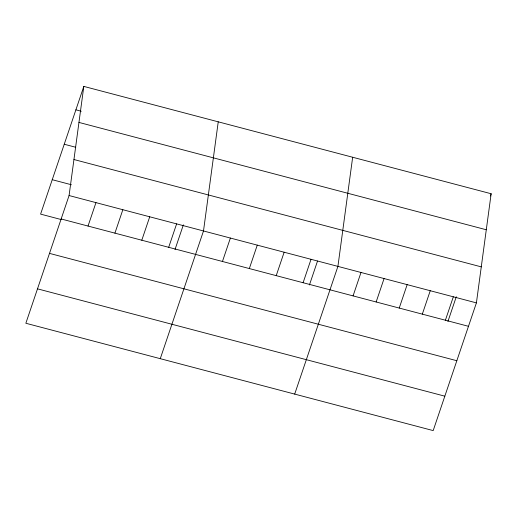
<?xml version="1.0" encoding="UTF-8"?>
<svg xmlns="http://www.w3.org/2000/svg" width="517" height="517" viewBox="0 0 517 517"><rect width="100%" height="100%" fill="white"/><g stroke="black" fill="none" stroke-linecap="round" stroke-linejoin="round"><path stroke-width="0.78" d="M69.078 195.542L83.819 86.404L491.15 193.746L476.409 302.884L433.181 430.596L25.85 323.254L69.078 195.542L476.409 302.884M218.239 121.825L203.498 230.963L160.27 358.675M352.659 157.252L337.918 266.391L294.69 394.096M83.819 86.404L40.591 214.116L61.329 219.583M88.032 226.052L95.962 202.625M114.916 233.135L122.846 209.715M141.8 240.218L149.73 216.797M168.684 247.307L176.614 223.88M175.011 249.537L183.367 224.85M222.452 261.473L230.382 238.053M249.336 268.556L257.266 245.136M276.22 275.645L284.15 252.218M303.104 282.728L311.034 259.301M309.431 284.964L317.535 261.02M353.072 295.892L360.995 272.472M376.15 301.973L384.079 278.553M399.234 308.061L407.163 284.634M422.318 314.142L430.247 290.716M445.396 320.223L453.325 296.803M447.922 321.458L456.278 296.764M490.381 196.014L491.15 193.746M75.889 109.83L81.266 111.245M78.952 122.419L486.284 229.761M64.244 144.243L75.766 147.28M73.944 159.527L481.275 266.869M52.243 179.703L71.443 184.763M61.148 218.969L468.48 326.305M49.503 253.382L456.834 360.724M37.502 288.841L444.827 396.177"/></g></svg>
